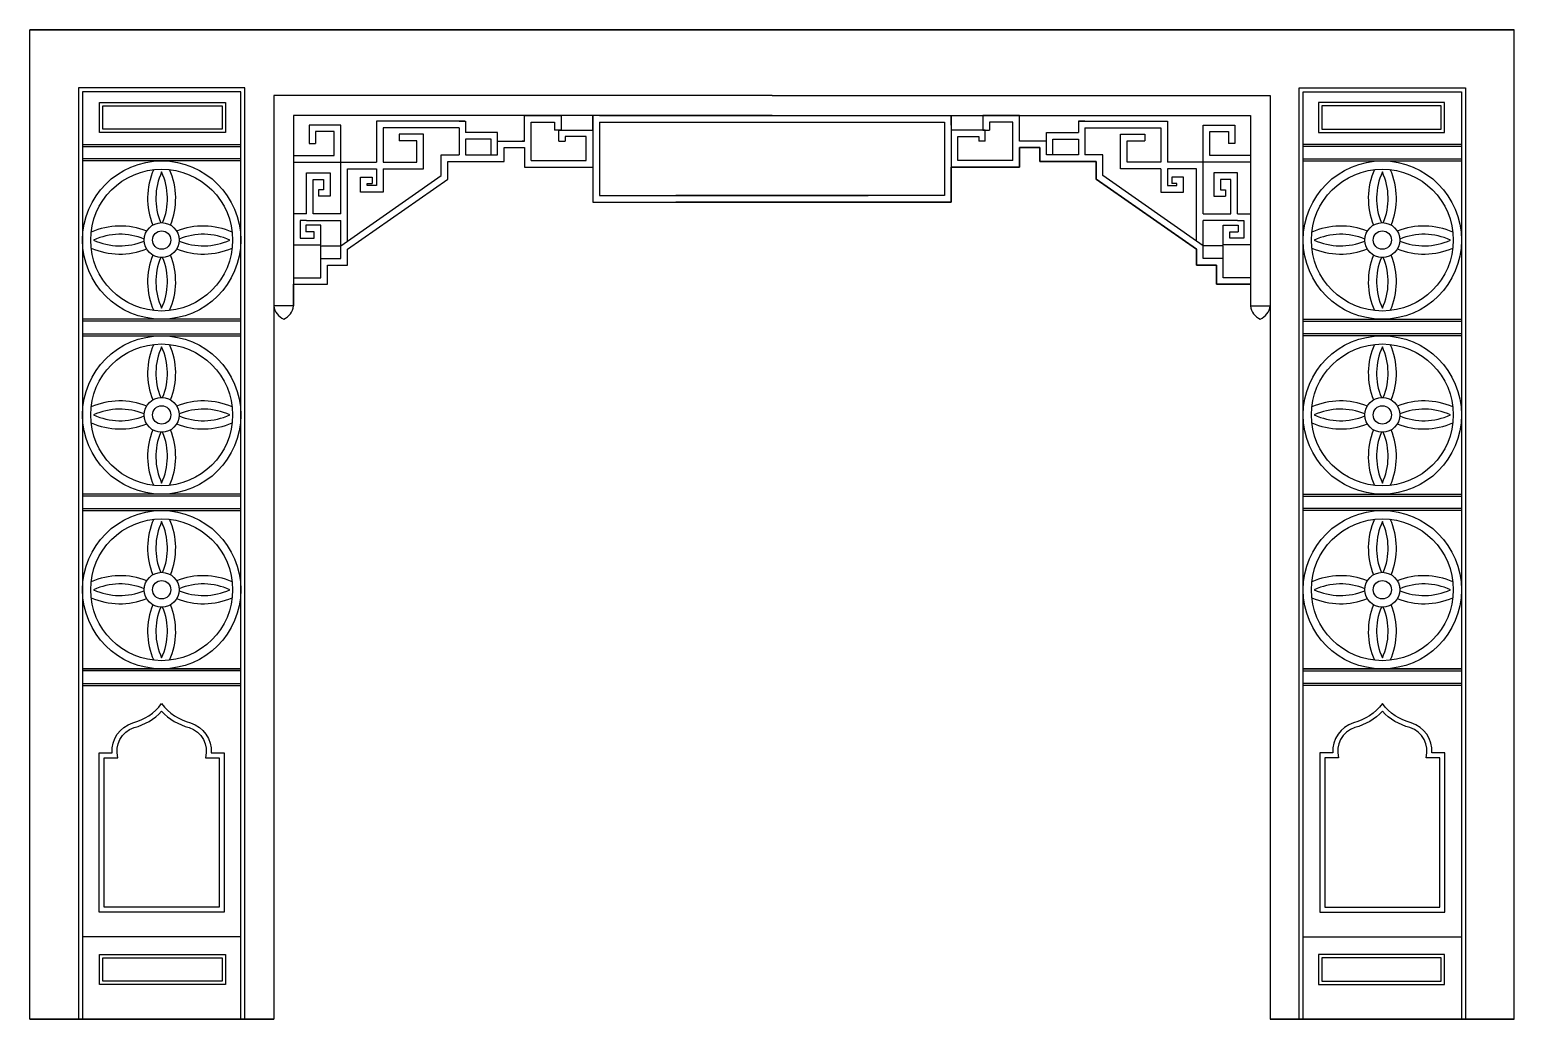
# Model space of a CAD drawing. Header units: metres. Extents: x 195 to 3795, y 4620 to 7020.
import ezdxf

# ---------------------------------------------------------------- set-up
doc = ezdxf.new("R2010")
doc.units = ezdxf.units.M
for name, color, linetype in [('3', 3, 'Continuous'), ('4', 4, 'Continuous'), ('7', 7, 'Continuous')]:
    doc.layers.add(name, color=color, linetype=linetype)

msp = doc.modelspace()

# ---------------------------------------------------------------- linework, layer by layer
at = {"layer": '3'}
for p, q in [((1576.76, 6812), (2413.24, 6812)), ((1576.76, 6796), (2413.24, 6796)), ((323, 6736.77), (707, 6736.77)), ((872.33, 6743.72), (888.33, 6743.72)), ((1090.91, 6766.34), (1090.91, 6750.34)), ((1477.81, 6749.28), (1493.81, 6749.28)), ((2512.19, 6749.28), (2496.19, 6749.28)), ((2899.09, 6766.34), (2899.09, 6750.34)), ((3117.67, 6743.72), (3101.67, 6743.72)), ((3667, 6736.77), (3283, 6736.77)), ((1025.65, 6662.74), (1025.65, 6646.74)), ((2964.35, 6662.74), (2964.35, 6646.74)), ((895.14, 6631.89), (895.14, 6615.89)), ((3094.86, 6631.89), (3094.86, 6615.89)), ((866.59, 6557.07), (949.43, 6557.07)), ((3123.41, 6557.07), (3040.57, 6557.07)), ((864.28, 6545.56), (864.28, 6529.56)), ((3125.72, 6545.56), (3125.72, 6529.56)), ((707, 6312.77), (323, 6312.77)), ((3283, 6312.77), (3667, 6312.77)), ((323, 6282.77), (707, 6282.77)), ((3667, 6282.77), (3283, 6282.77)), ((707, 5888.77), (323, 5888.77)), ((3283, 5888.77), (3667, 5888.77)), ((323, 5858.77), (707, 5858.77)), ((3667, 5858.77), (3283, 5858.77)), ((707, 5464.77), (323, 5464.77)), ((3283, 5464.77), (3667, 5464.77)), ((323, 5434.77), (707, 5434.77)), ((3667, 5434.77), (3283, 5434.77))]:
    msp.add_line(p, q, dxfattribs=at)
for points in [[(707, 4620), (707, 6869.32), (323, 6869.32), (323, 4620)], [(3283, 4620), (3283, 6869.32), (3667, 6869.32), (3667, 4620)], [(835, 6812), (835, 6714.76), (933.43, 6714.76), (933.43, 6772.69), (888.33, 6772.69), (888.33, 6743.72)], [(1394.66, 6749.91), (1394.66, 6812), (1483.59, 6812), (1483.59, 6776.65), (1467.59, 6776.65)], [(2595.34, 6749.91), (2595.34, 6812), (2506.41, 6812), (2506.41, 6776.65), (2522.41, 6776.65)], [(3155, 6812), (3155, 6714.76), (3056.57, 6714.76), (3056.57, 6772.69), (3101.67, 6772.69), (3101.67, 6743.72)], [(835, 6698.76), (835, 6698.76), (949.43, 6698.76), (949.43, 6788.69), (872.33, 6788.69), (872.33, 6743.72)], [(1250.36, 6798.25), (1036.16, 6798.25), (1036.16, 6698.76)], [(1236.15, 6782.25), (1052.16, 6782.25), (1052.16, 6698.76), (1133.73, 6698.76), (1133.73, 6750.34), (1090.91, 6750.34)], [(1236.15, 6798.25), (1252.15, 6798.25), (1252.15, 6798.25)], [(1236.15, 6782.25), (1236.15, 6716.42)], [(1252.15, 6798.25), (1252.15, 6770.78)], [(1329.64, 6749.91), (1329.64, 6770.78), (1252.15, 6770.78)], [(1410.66, 6702.47), (1410.66, 6796), (1467.59, 6796), (1467.59, 6776.65)], [(1477.81, 6749.28), (1477.81, 6776.65), (1560.76, 6776.65), (1560.76, 6686.47)], [(1576.76, 6796), (1576.76, 6617.56), (2228.58, 6617.56)], [(2413.24, 6796), (2413.24, 6617.56), (1761.42, 6617.56)], [(2512.19, 6749.28), (2512.19, 6776.65), (2429.24, 6776.65), (2429.24, 6686.47)], [(2579.34, 6702.47), (2579.34, 6796), (2522.41, 6796), (2522.41, 6776.65)], [(2660.36, 6749.91), (2660.36, 6770.78), (2737.85, 6770.78)], [(2737.85, 6798.25), (2737.85, 6770.78)], [(2753.85, 6798.25), (2737.85, 6798.25), (2737.85, 6798.25)], [(2739.64, 6798.25), (2953.84, 6798.25), (2953.84, 6698.76)], [(2753.85, 6782.25), (2937.84, 6782.25), (2937.84, 6698.76), (2856.27, 6698.76), (2856.27, 6750.34), (2899.09, 6750.34)], [(2753.85, 6782.25), (2753.85, 6716.42)], [(3155, 6698.76), (3155, 6698.76), (3040.57, 6698.76), (3040.57, 6788.69), (3117.67, 6788.69), (3117.67, 6743.72)], [(1052.16, 6682.76), (1149.73, 6682.76), (1149.73, 6766.34), (1090.91, 6766.34)], [(1313.64, 6716.42), (1313.64, 6754.78), (1252.15, 6754.78)], [(1252.15, 6754.78), (1252.15, 6716.42)], [(1252.15, 6716.42), (1329.64, 6716.42), (1329.64, 6749.91), (1394.66, 6749.91)], [(1394.66, 6749.91), (1388.88, 6749.91)], [(1410.66, 6702.47), (1410.66, 6702.47), (1410.66, 6702.47), (1544.76, 6702.47), (1544.76, 6760.65), (1493.81, 6760.65), (1493.81, 6749.28)], [(2579.34, 6702.47), (2579.34, 6702.47), (2579.34, 6702.47), (2445.24, 6702.47), (2445.24, 6760.65), (2496.19, 6760.65), (2496.19, 6749.28)], [(2737.85, 6716.42), (2660.36, 6716.42), (2660.36, 6749.91), (2595.34, 6749.91)], [(2676.36, 6716.42), (2676.36, 6754.78), (2737.85, 6754.78)], [(2737.85, 6754.78), (2737.85, 6716.42)], [(2937.84, 6682.76), (2840.27, 6682.76), (2840.27, 6766.34), (2899.09, 6766.34)], [(707, 6706.77), (323, 6706.77)], [(835, 6418.6), (901.1, 6418.6), (901.1, 6465.27), (949.7, 6465.27), (949.7, 6495.96), (1192.75, 6666.19), (1192.75, 6716.42), (1236.15, 6716.42)], [(949.43, 6573.07), (949.43, 6698.76), (1036.16, 6698.76)], [(3155, 6418.6), (3088.9, 6418.6), (3088.9, 6465.27), (3040.3, 6465.27), (3040.3, 6495.96), (2797.25, 6666.19), (2797.25, 6716.42), (2753.85, 6716.42)], [(3040.57, 6573.07), (3040.57, 6698.76), (2953.84, 6698.76)], [(3283, 6706.77), (3667, 6706.77)], [(866.59, 6573.07), (866.59, 6672.93), (923.69, 6672.93), (923.69, 6615.89), (895.14, 6615.89)], [(965.43, 6506.98), (965.43, 6682.76), (1036.16, 6682.76), (1036.16, 6642.08), (1013.1, 6642.08), (1013.1, 6646.74), (1025.65, 6646.74)], [(1052.16, 6682.76), (1052.16, 6626.08), (997.1, 6626.08), (997.1, 6662.74), (1025.65, 6662.74)], [(2937.84, 6682.76), (2937.84, 6626.08), (2992.9, 6626.08), (2992.9, 6662.74), (2964.35, 6662.74)], [(3024.57, 6506.98), (3024.57, 6682.76), (2953.84, 6682.76), (2953.84, 6642.08), (2976.9, 6642.08), (2976.9, 6646.74), (2964.35, 6646.74)], [(3123.41, 6573.07), (3123.41, 6672.93), (3066.31, 6672.93), (3066.31, 6615.89), (3094.86, 6615.89)], [(882.59, 6573.07), (882.59, 6573.07), (882.59, 6656.93), (907.69, 6656.93), (907.69, 6631.89), (895.14, 6631.89)], [(3107.41, 6573.07), (3107.41, 6573.07), (3107.41, 6656.93), (3082.31, 6656.93), (3082.31, 6631.89), (3094.86, 6631.89)], [(866.59, 6573.07), (835, 6573.07), (835, 6498.3), (901.1, 6498.3), (901.1, 6545.56), (864.28, 6545.56)], [(835, 6418.6), (901.1, 6418.6), (901.1, 6495.83), (949.43, 6495.83), (949.43, 6557.07)], [(866.59, 6557.07), (851, 6557.07), (851, 6514.3), (885.1, 6514.3), (885.1, 6529.56), (864.28, 6529.56)], [(949.43, 6573.07), (882.59, 6573.07)], [(3040.57, 6573.07), (3107.41, 6573.07)], [(3155, 6418.6), (3088.9, 6418.6), (3088.9, 6495.83), (3040.57, 6495.83), (3040.57, 6557.07)], [(3123.41, 6573.07), (3155, 6573.07), (3155, 6498.3), (3088.9, 6498.3), (3088.9, 6545.56), (3125.72, 6545.56)], [(3123.41, 6557.07), (3139, 6557.07), (3139, 6514.3), (3104.9, 6514.3), (3104.9, 6529.56), (3125.72, 6529.56)]]:
    msp.add_lwpolyline(points, dxfattribs=at)
for points in [[(372.35, 6835.07), (661.43, 6835.07), (661.43, 6778.41), (372.35, 6778.41)], [(3617.65, 6835.07), (3328.57, 6835.07), (3328.57, 6778.41), (3617.65, 6778.41)], [(372.35, 4769.32), (661.43, 4769.32), (661.43, 4712.66), (372.35, 4712.66)], [(3617.65, 4769.32), (3328.57, 4769.32), (3328.57, 4712.66), (3617.65, 4712.66)]]:
    msp.add_lwpolyline(points, close=True, dxfattribs=at)
for points in [[(515, 5366.97, 0.14), (581.77, 5327.61, -0.4), (621.1, 5254.27), (654.27, 5254.27), (654.27, 4892.04), (375.73, 4892.04), (375.73, 5254.27), (408.9, 5254.27, -0.4), (448.23, 5327.61, 0.14)], [(3475, 5366.97, -0.14), (3408.23, 5327.61, 0.4), (3368.9, 5254.27), (3335.73, 5254.27), (3335.73, 4892.04), (3614.27, 4892.04), (3614.27, 5254.27), (3581.1, 5254.27, 0.4), (3541.77, 5327.61, -0.14)]]:
    msp.add_lwpolyline(points, format="xyb", close=True, dxfattribs=at)
for centre, radius in [((515, 6509.77), 192), ((3475, 6509.77), 192), ((515, 6509.77), 172), ((3475, 6509.77), 172), ((515, 6509.77), 42.25), ((3475, 6509.77), 42.25), ((515, 6509.77), 22.25), ((3475, 6509.77), 22.25), ((515, 6085.77), 192), ((3475, 6085.77), 192), ((515, 6085.77), 172), ((3475, 6085.77), 172), ((515, 6085.77), 42.25), ((3475, 6085.77), 42.25), ((515, 6085.77), 22.25), ((3475, 6085.77), 22.25), ((515, 5661.77), 192), ((515, 5661.77), 172), ((3475, 5661.77), 192), ((3475, 5661.77), 172), ((515, 5661.77), 42.25), ((3475, 5661.77), 42.25), ((515, 5661.77), 22.25), ((3475, 5661.77), 22.25)]:
    msp.add_circle(centre, radius, dxfattribs=at)
for centre, radius, start, end in [((654.24, 6610.75), 173.3, 156.2, 201.9), ((654.24, 6610.75), 153.3, 155.26, 202.56), ((375.76, 6610.75), 153.3, 337.44, 24.74), ((375.76, 6610.75), 173.3, 338.1, 23.8), ((3614.24, 6610.75), 173.3, 156.2, 201.9), ((3614.24, 6610.75), 153.3, 155.26, 202.56), ((3335.76, 6610.75), 153.3, 337.44, 24.74), ((3335.76, 6610.75), 173.3, 338.1, 23.8), ((414.02, 6370.53), 173.3, 68.1, 113.8), ((414.02, 6370.53), 153.3, 67.44, 114.74), ((615.98, 6370.53), 173.3, 66.2, 111.9), ((615.98, 6370.53), 153.3, 65.26, 112.56), ((3374.02, 6370.53), 173.3, 68.1, 113.8), ((3374.02, 6370.53), 153.3, 67.44, 114.74), ((3575.98, 6370.53), 173.3, 66.2, 111.9), ((3575.98, 6370.53), 153.3, 65.26, 112.56), ((414.02, 6649), 173.3, 246.2, 291.9), ((414.02, 6649), 153.3, 245.26, 292.56), ((615.98, 6649), 173.3, 248.1, 293.8), ((615.98, 6649), 153.3, 247.44, 294.74), ((3374.02, 6649), 173.3, 246.2, 291.9), ((3374.02, 6649), 153.3, 245.26, 292.56), ((3575.98, 6649), 173.3, 248.1, 293.8), ((3575.98, 6649), 153.3, 247.44, 294.74), ((654.24, 6408.79), 173.3, 158.1, 203.8), ((654.24, 6408.79), 153.3, 157.44, 204.74), ((375.76, 6408.79), 153.3, 335.26, 22.56), ((375.76, 6408.79), 173.3, 336.2, 21.9), ((3614.24, 6408.79), 173.3, 158.1, 203.8), ((3614.24, 6408.79), 153.3, 157.44, 204.74), ((3335.76, 6408.79), 153.3, 335.26, 22.56), ((3335.76, 6408.79), 173.3, 336.2, 21.9), ((654.24, 6186.75), 173.3, 156.2, 201.9), ((654.24, 6186.75), 153.3, 155.26, 202.56), ((375.76, 6186.75), 153.3, 337.44, 24.74), ((375.76, 6186.75), 173.3, 338.1, 23.8), ((3614.24, 6186.75), 173.3, 156.2, 201.9), ((3614.24, 6186.75), 153.3, 155.26, 202.56), ((3335.76, 6186.75), 153.3, 337.44, 24.74), ((3335.76, 6186.75), 173.3, 338.1, 23.8), ((414.02, 5946.53), 173.3, 68.1, 113.8), ((414.02, 5946.53), 153.3, 67.44, 114.74), ((414.02, 6225), 153.3, 245.26, 292.56), ((615.98, 5946.53), 173.3, 66.2, 111.9), ((615.98, 5946.53), 153.3, 65.26, 112.56), ((615.98, 6225), 153.3, 247.44, 294.74), ((3374.02, 5946.53), 173.3, 68.1, 113.8), ((3374.02, 5946.53), 153.3, 67.44, 114.74), ((3374.02, 6225), 153.3, 245.26, 292.56), ((3575.98, 5946.53), 173.3, 66.2, 111.9), ((3575.98, 5946.53), 153.3, 65.26, 112.56), ((3575.98, 6225), 153.3, 247.44, 294.74), ((414.02, 6225), 173.3, 246.2, 291.9), ((654.24, 5984.79), 173.3, 158.1, 203.8), ((375.76, 5984.79), 173.3, 336.2, 21.9), ((615.98, 6225), 173.3, 248.1, 293.8), ((3374.02, 6225), 173.3, 246.2, 291.9), ((3614.24, 5984.79), 173.3, 158.1, 203.8), ((3335.76, 5984.79), 173.3, 336.2, 21.9), ((3575.98, 6225), 173.3, 248.1, 293.8), ((654.24, 5984.79), 153.3, 157.44, 204.74), ((375.76, 5984.79), 153.3, 335.26, 22.56), ((3614.24, 5984.79), 153.3, 157.44, 204.74), ((3335.76, 5984.79), 153.3, 335.26, 22.56), ((654.24, 5762.75), 173.3, 156.2, 201.9), ((375.76, 5762.75), 173.3, 338.1, 23.8), ((3614.24, 5762.75), 173.3, 156.2, 201.9), ((3335.76, 5762.75), 173.3, 338.1, 23.8), ((654.24, 5762.75), 153.3, 155.26, 202.56), ((375.76, 5762.75), 153.3, 337.44, 24.74), ((3614.24, 5762.75), 153.3, 155.26, 202.56), ((3335.76, 5762.75), 153.3, 337.44, 24.74), ((414.02, 5522.53), 173.3, 68.1, 113.8), ((615.98, 5522.53), 173.3, 66.2, 111.9), ((3374.02, 5522.53), 173.3, 68.1, 113.8), ((3575.98, 5522.53), 173.3, 66.2, 111.9), ((414.02, 5522.53), 153.3, 67.44, 114.74), ((414.02, 5801), 153.3, 245.26, 292.56), ((615.98, 5522.53), 153.3, 65.26, 112.56), ((615.98, 5801), 153.3, 247.44, 294.74), ((3374.02, 5522.53), 153.3, 67.44, 114.74), ((3374.02, 5801), 153.3, 245.26, 292.56), ((3575.98, 5522.53), 153.3, 65.26, 112.56), ((3575.98, 5801), 153.3, 247.44, 294.74), ((414.02, 5801), 173.3, 246.2, 291.9), ((654.24, 5560.79), 173.3, 158.1, 203.8), ((654.24, 5560.79), 153.3, 157.44, 204.74), ((375.76, 5560.79), 153.3, 335.26, 22.56), ((375.76, 5560.79), 173.3, 336.2, 21.9), ((615.98, 5801), 173.3, 248.1, 293.8), ((3374.02, 5801), 173.3, 246.2, 291.9), ((3614.24, 5560.79), 173.3, 158.1, 203.8), ((3614.24, 5560.79), 153.3, 157.44, 204.74), ((3335.76, 5560.79), 153.3, 335.26, 22.56), ((3335.76, 5560.79), 173.3, 336.2, 21.9), ((3575.98, 5801), 173.3, 248.1, 293.8)]:
    msp.add_arc(centre, radius, start, end, dxfattribs=at)
at = {"layer": '4'}
for p, q in [((195, 4620), (195, 7020)), ((195, 4620), (195, 7020)), ((195, 4620), (195, 7020)), ((195, 7020), (3795, 7020)), ((3795, 7020), (195, 7020)), ((3795, 4620), (3795, 7020)), ((3795, 4620), (3795, 7020)), ((3795, 4620), (3795, 7020)), ((195, 4620), (787, 4620)), ((787, 4620), (195, 4620)), ((3795, 4620), (3203, 4620))]:
    msp.add_line(p, q, dxfattribs=at)
for points in [[(835, 6350.12), (835, 6402.6), (917.1, 6402.6), (917.1, 6449.27), (965.7, 6449.27), (965.7, 6487.64), (1208.75, 6657.86), (1208.75, 6700.42), (1345.64, 6700.42), (1345.64, 6733.91), (1394.66, 6733.91), (1394.66, 6686.47), (1560.76, 6686.47), (1560.76, 6601.56), (2429.24, 6601.56), (2429.24, 6686.47), (2595.34, 6686.47), (2595.34, 6733.91), (2644.36, 6733.91), (2644.36, 6700.42), (2781.25, 6700.42), (2781.25, 6657.86), (3024.3, 6487.64), (3024.3, 6449.27), (3072.9, 6449.27), (3072.9, 6402.6), (3155, 6402.6), (3155, 6350.12)], [(787, 6350.12), (787, 4620)], [(3203, 6350.12), (3203, 4620), (3795, 4620)]]:
    msp.add_lwpolyline(points, dxfattribs=at)
for centre, start, end in [((829.3, 6356.5), 188.58, 244.67), ((792.7, 6356.5), 295.33, 351.42), ((3197.3, 6356.5), 188.58, 244.67), ((3160.7, 6356.5), 295.33, 351.42)]:
    msp.add_arc(centre, 42.78, start, end, dxfattribs=at)
at = {"layer": '7'}
for p, q in [((323, 6741.77), (707, 6741.77)), ((3667, 6741.77), (3283, 6741.77)), ((835, 6350.12), (787, 6350.12)), ((3155, 6350.12), (3203, 6350.12)), ((707, 6317.77), (323, 6317.77)), ((3283, 6317.77), (3667, 6317.77)), ((323, 6277.77), (707, 6277.77)), ((3667, 6277.77), (3283, 6277.77)), ((707, 5893.77), (323, 5893.77)), ((3283, 5893.77), (3667, 5893.77)), ((323, 5853.77), (707, 5853.77)), ((3667, 5853.77), (3283, 5853.77)), ((323, 5469.77), (707, 5469.77)), ((707, 5469.77), (323, 5469.77)), ((3283, 5469.77), (3667, 5469.77)), ((3667, 5469.77), (3283, 5469.77)), ((323, 5429.77), (707, 5429.77)), ((3667, 5429.77), (3283, 5429.77)), ((707, 4820), (323, 4820)), ((3283, 4820), (3667, 4820))]:
    msp.add_line(p, q, dxfattribs=at)
for points in [[(717, 4620), (717, 6879.32), (313, 6879.32), (313, 4620)], [(3273, 4620), (3273, 6879.32), (3677, 6879.32), (3677, 4620)], [(1995, 6860), (787, 6860), (787, 6350.12)], [(1995, 6860), (3203, 6860), (3203, 6277.58)], [(1995, 6812), (1995, 6812), (835, 6812)], [(835, 6812), (835, 6812), (835, 6350.12)], [(1560.76, 6776.65), (1560.76, 6812), (1560.76, 6601.56), (2228.58, 6601.56)], [(2429.24, 6788.23), (2429.24, 6812), (2429.24, 6601.56), (1761.42, 6601.56)], [(1995, 6812), (1995, 6812), (3155, 6812)], [(3155, 6812), (3155, 6812), (3155, 6350.12)], [(835, 6402.6), (917.1, 6402.6), (917.1, 6449.27), (965.7, 6449.27), (965.7, 6487.64), (1208.75, 6657.86), (1208.75, 6700.42), (1345.64, 6700.42), (1345.64, 6733.91), (1394.66, 6733.91), (1394.66, 6686.47), (1560.76, 6686.47), (1560.76, 6686.47), (1560.76, 6686.47), (1560.76, 6686.47)], [(3155, 6402.6), (3072.9, 6402.6), (3072.9, 6449.27), (3024.3, 6449.27), (3024.3, 6487.64), (2781.25, 6657.86), (2781.25, 6700.42), (2644.36, 6700.42), (2644.36, 6733.91), (2595.34, 6733.91), (2595.34, 6686.47), (2429.24, 6686.47), (2429.24, 6686.47), (2429.24, 6686.47), (2429.24, 6686.47)], [(707, 6701.77), (323, 6701.77)], [(3283, 6701.77), (3667, 6701.77)]]:
    msp.add_lwpolyline(points, dxfattribs=at)
for points in [[(364.35, 6843.07), (669.43, 6843.07), (669.43, 6770.41), (364.35, 6770.41)], [(3625.65, 6843.07), (3320.57, 6843.07), (3320.57, 6770.41), (3625.65, 6770.41)], [(364.35, 4777.32), (669.43, 4777.32), (669.43, 4704.66), (364.35, 4704.66)], [(3625.65, 4777.32), (3320.57, 4777.32), (3320.57, 4704.66), (3625.65, 4704.66)]]:
    msp.add_lwpolyline(points, close=True, dxfattribs=at)
for points in [[(515, 5385.51, 0.17), (585.13, 5339.14, -0.34), (635.13, 5266.27), (666.27, 5266.27), (666.27, 4880.04), (515, 4880.04), (363.73, 4880.04), (363.73, 5266.27), (394.87, 5266.27, -0.34), (444.87, 5339.14, 0.17)], [(3475, 5385.51, -0.17), (3404.87, 5339.14, 0.34), (3354.87, 5266.27), (3323.73, 5266.27), (3323.73, 4880.04), (3475, 4880.04), (3626.27, 4880.04), (3626.27, 5266.27), (3595.13, 5266.27, 0.34), (3545.13, 5339.14, -0.17)]]:
    msp.add_lwpolyline(points, format="xyb", close=True, dxfattribs=at)

doc.saveas('drawing.dxf')
